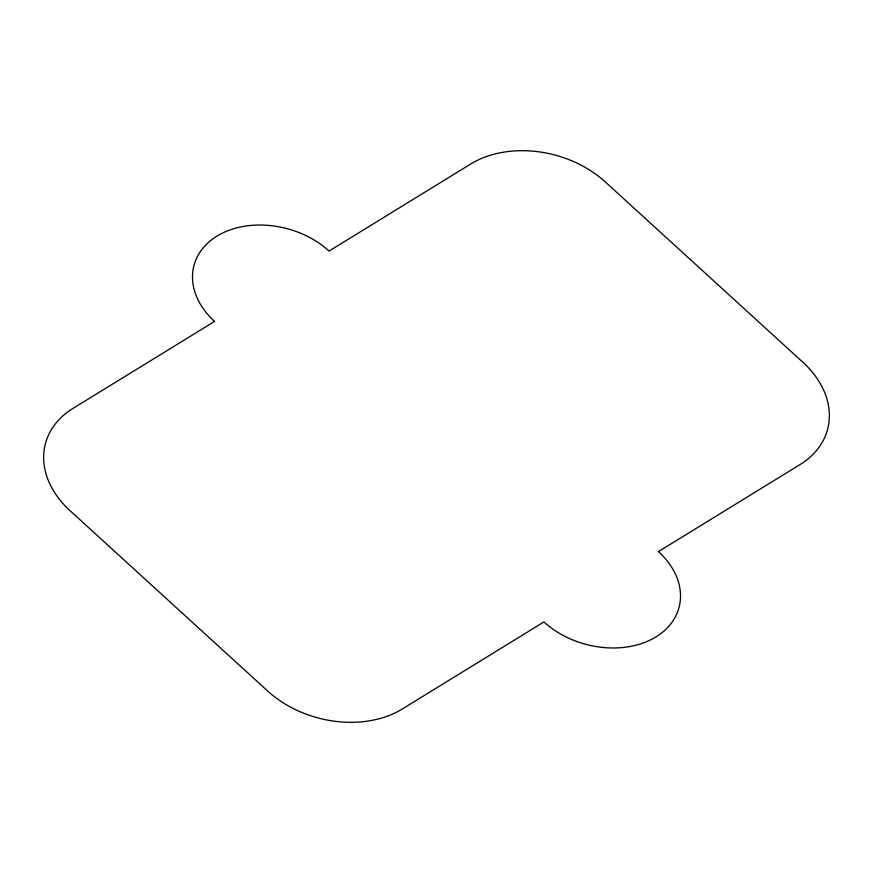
<?xml version="1.0" encoding="UTF-8"?>
<svg xmlns="http://www.w3.org/2000/svg" width="873" height="873" viewBox="0 0 873 873"><rect width="100%" height="100%" fill="white"/><g stroke="black" fill="none" stroke-linecap="round" stroke-linejoin="round"><path stroke-width="1.31" d="M214.551 321.417L72.95 408.422A96.663 71.499 15 0 0 70.113 510.749L267.727 691.078A96.663 71.499 15 0 0 402.322 708.963L543.923 621.958A80.556 59.582 15 0 0 656.081 636.854A80.556 59.582 15 0 0 658.449 551.583L800.05 464.578A96.663 71.499 15 0 0 802.887 362.251L605.273 181.922A96.663 71.499 15 0 0 470.678 164.037L329.077 251.042A80.556 59.582 15 0 0 216.919 236.147A80.556 59.582 15 0 0 214.551 321.417"/></g></svg>
